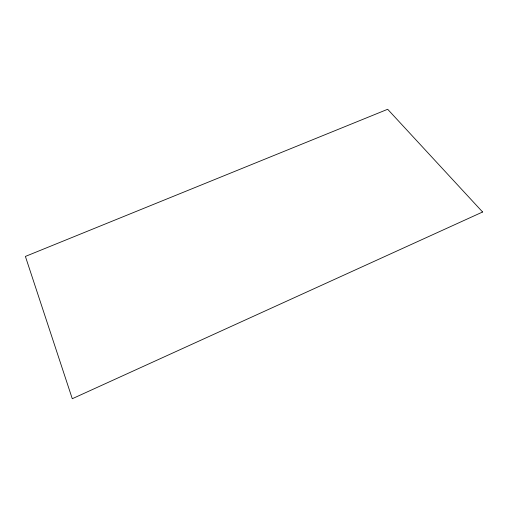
<?xml version="1.0" encoding="UTF-8"?>
<svg xmlns="http://www.w3.org/2000/svg" width="508" height="508" viewBox="0 0 508 508"><rect width="100%" height="100%" fill="white"/><g stroke="black" fill="none" stroke-linecap="round" stroke-linejoin="round"><path stroke-width="0.76" d="M482.6 212.001L72.276 398.723L25.4 256.426L387.674 109.277L482.6 212.001"/></g></svg>
